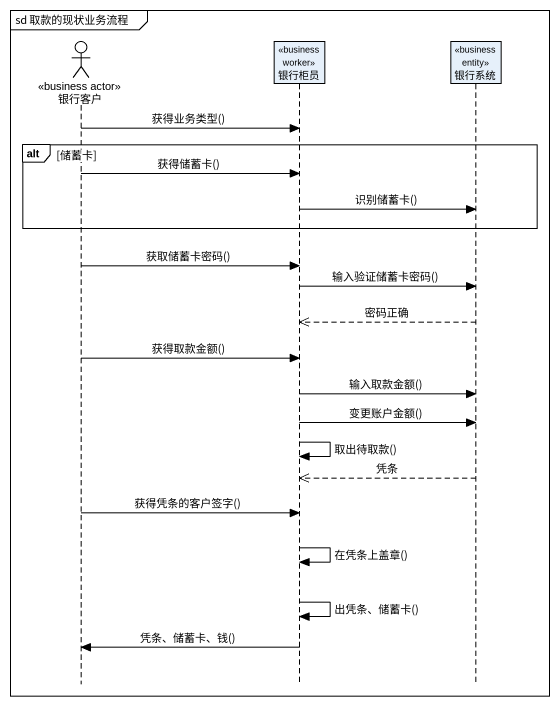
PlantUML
@startuml
mainframe sd 取款的现状业务流程
hide footbox
actor 银行客户 <<business actor>>
participant 银行柜员 <<business worker>>
participant 银行系统 <<business entity>>

银行客户 -> 银行柜员 : 获得业务类型()
alt 储蓄卡
  银行客户 -> 银行柜员 : 获得储蓄卡()
  银行柜员 -> 银行系统 : 识别储蓄卡()
end
银行客户 -> 银行柜员 : 获取储蓄卡密码()
银行柜员 -> 银行系统 : 输入验证储蓄卡密码()
银行系统 -->> 银行柜员 : 密码正确
银行客户 -> 银行柜员 : 获得取款金额()
银行柜员 -> 银行系统 : 输入取款金额()
银行柜员 -> 银行系统 : 变更账户金额()
银行柜员 -> 银行柜员 : 取出待取款()
银行系统 -->> 银行柜员 : 凭条
银行客户 -> 银行柜员 : 获得凭条的客户签字()
银行柜员 -> 银行柜员 : 在凭条上盖章()
银行柜员 -> 银行柜员 : 出凭条、储蓄卡()
银行柜员 -> 银行客户 : 凭条、储蓄卡、钱()
@enduml
